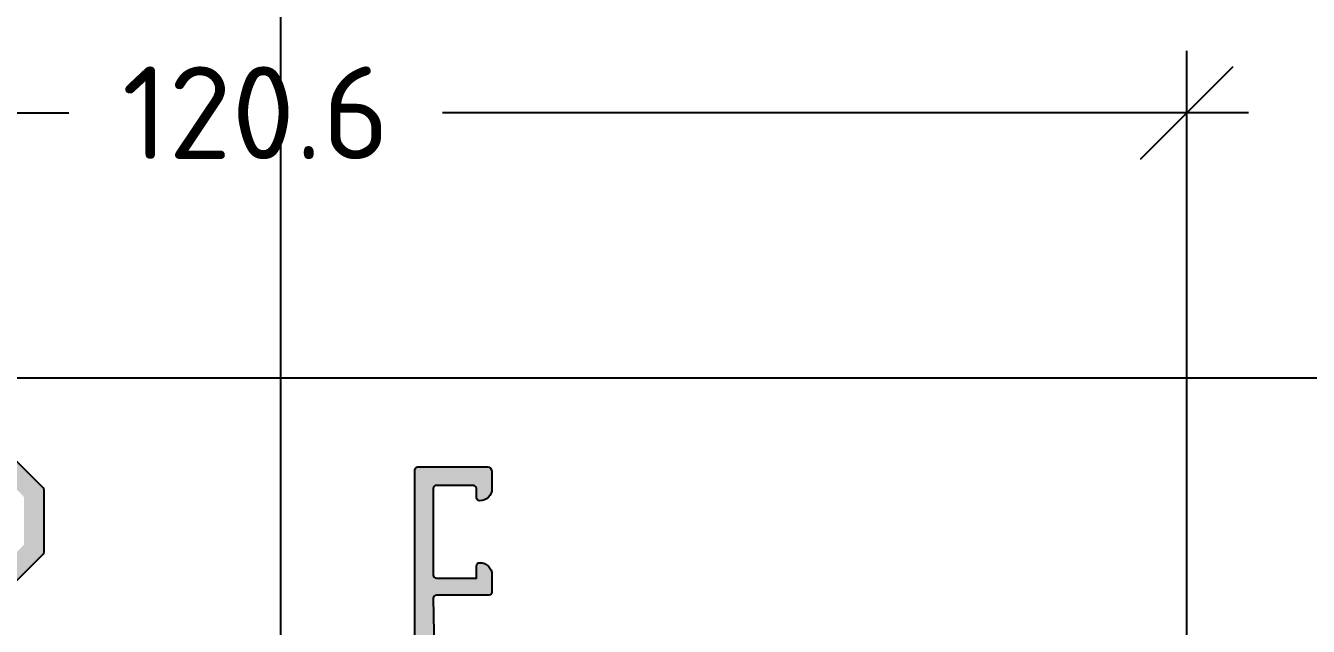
# Model space of a CAD drawing. Extents: x -4122 to 3414, y -5760 to 3840.
# Drawn here: x 724.5 to 807.6, y 2303.9 to 2342.8 of the extents above; entities that cross this region are included whole.
import ezdxf

# ---------------------------------------------------------------- set-up
doc = ezdxf.new("R2010")
doc.units = 0
doc.layers.get('0').update_dxf_attribs({"linetype": 'CONTINUOUS'})
doc.layers.get('DEFPOINTS').update_dxf_attribs({"linetype": 'CONTINUOUS'})
for name, color, linetype in [('ALUM', 7, 'CONTINUOUS'), ('DIM', 94, 'CONTINUOUS'), ('ETEM_AL-HATCH-2', 253, 'CONTINUOUS'), ('UNMOVABLE', 4, 'CONTINUOUS')]:
    doc.layers.add(name, color=color, linetype=linetype)
doc.styles.add('ETEM_NAN', font='isocpeur.ttf')
doc.dimstyles.new('ETEM_ARCHITECTURE_STYLE$0', dxfattribs={"dimtxt": 2, "dimasz": 1, "dimexe": 1, "dimexo": 1, "dimgap": 1, "dimtad": 0, "dimdec": 1, "dimtxsty": 'ETEM_NAN', "dimblk": 'OBLIQUE', "dimcen": 0, "dimdle": 1, "dimclrd": 7, "dimclre": 7, "dimclrt": 7, "dimazin": 3, "dimtfac": 1, "dimtdec": 1, "dimtmove": 0, "dimatfit": 3, "dimtolj": 1, "dimtzin": 0})

# ---------------------------------------------------------------- blocks, each defined once
blk = doc.blocks.new('E_75_TEST_PAGE')
at = {"layer": 'DEFPOINTS'}
for p, q in [((185.9338302113247, 0), (185.9338302113247, -960)), ((278.8067960027729, -559.9999999999973), (73.06086441988009, -559.9999999999973))]:
    blk.add_line(p, q, dxfattribs=at)
blk = doc.blocks.new('_OBLIQUE')
at = {"color": 0, "linetype": 'BYBLOCK'}
blk.add_line((-0.5, -0.5), (0.5, 0.5), dxfattribs=at)
blk = doc.blocks.new('*D123')
at = {"layer": 'DEFPOINTS', "color": 0}
for p in [(799.7056006191028, 2337.1768144648), (679.105600619067, 2313.955596538599), (799.7056006191028, 2298.855596538608)]:
    blk.add_point(p, dxfattribs=at)
at = {"layer": 'DIM', "color": 7}
for p, q in [((679.105600619067, 2317.955596538599), (679.105600619067, 2341.1768144648)), ((799.7056006191028, 2302.855596538608), (799.7056006191028, 2341.1768144648)), ((675.105600619067, 2337.1768144648), (727.3056006190849, 2337.1768144648)), ((803.7056006191028, 2337.1768144648), (751.5056006190849, 2337.1768144648))]:
    blk.add_line(p, q, dxfattribs=at)
at = {"layer": 'DIM', "color": 7, "xscale": 6, "yscale": 6, "zscale": 6, "rotation": 180}
blk.add_blockref('_OBLIQUE', (679.105600619067, 2337.1768144648), dxfattribs=at)
at = {"layer": 'DIM', "color": 7, "xscale": 6, "yscale": 6, "zscale": 6}
blk.add_blockref('_OBLIQUE', (799.7056006191028, 2337.1768144648), dxfattribs=at)
at = {"layer": 'DIM', "color": 7, "insert": (739.4056006190849, 2337.1768144648), "char_height": 6, "attachment_point": 5, "style": 'ETEM_NAN'}
blk.add_mtext('120.6', dxfattribs=at)

msp = doc.modelspace()

# ---------------------------------------------------------------- hatches: boundary and pattern name
at = {"layer": 'ETEM_AL-HATCH-2'}
h = msp.add_hatch(color=256, dxfattribs=at)
h.paths.add_polyline_path([(707.0056006190875, 2314.755596538602, -0.4142135623730479), (707.2056006189828, 2314.555596538707), (707.2056006189828, 2314.15559653864, -0.4142135623730951), (707.1056006189824, 2314.055596538642), (707.0056006188765, 2314.055596538642, 1), (707.0056006188065, 2313.055596538642, -0.414213562226517), (707.2056006187845, 2312.855596538717), (707.205600618981, 2312.355596538717, -0.5416605524847625), (707.0783613064318, 2312.246639288689, 0.6033199220505919), (706.7243748446122, 2311.851135713765), (707.2056006189555, 2310.555596538605), (708.005600618902, 2310.555596538605, 0.4142135623731003), (708.2056006189027, 2310.755596538602, -0.4142137598375292), (708.4056007537388, 2310.955596538599), (708.8056007535565, 2310.955596268931, -0.4142131674442778), (709.0056006187165, 2310.755596403764, 0.4142133649086522), (709.2056006187172, 2310.555596538605), (709.7056006189027, 2310.555596538605), (710.2056006190892, 2310.555596538605, 0.4142133649086523), (710.405600619089, 2310.755596403764, -0.4142131674442792), (710.6056004842499, 2310.955596268931), (711.0056004840676, 2310.955596538599, -0.4142137598375281), (711.2056006189036, 2310.755596538602, 0.4142135623730996), (711.4056006189044, 2310.555596538605), (712.2056006188509, 2310.555596538605), (712.6868263931933, 2311.851135713765, 0.5226619582590873), (712.4056006190253, 2312.255596538675), (712.3056006188212, 2312.255596538682, -0.4142135624833782), (712.2056006188245, 2312.355596538717), (712.2056006190219, 2312.855596538717, -0.4142135622191431), (712.4056006189944, 2313.055596538642, 1), (712.4056006189444, 2314.055596538642), (712.305600618824, 2314.055596538642, -0.4142135623730951), (712.2056006188236, 2314.15559653864), (712.2056006188236, 2314.555596538707, -0.4142135623730483), (712.4056006187188, 2314.755596538602), (723.7056006189428, 2314.755596538602, -0.1989123673656263), (723.847021975173, 2314.697017894851), (725.6470219753587, 2312.897017894855, -0.198912367393723), (725.7056006191292, 2312.75559653861), (725.7056006191301, 2308.75559653861, -0.1989123673796894), (725.6470219753669, 2308.614175182371), (723.8470219753767, 2306.814175182383, -0.1989123673790358), (723.705600619141, 2306.755596538624), (722.9056006191317, 2306.755596538617, -0.4142135623758304), (722.705600619131, 2306.955596538621), (722.7056006191337, 2307.42838874475, -0.1989123673776886), (722.764179262897, 2307.569810100988), (724.3470219753676, 2309.15265281346, 0.1989123673794792), (724.405600619129, 2309.294074169692), (724.405600619129, 2312.217118907527, 0.1989123673797051), (724.3470219753667, 2312.358540263766), (723.4085443442877, 2313.297017894842, 0.1989123673796623), (723.2671229880502, 2313.355596538608), (715.2056006188955, 2313.355596538608, 0.4142135623751758), (714.2056006188955, 2312.355596538601), (714.2056006190664, 2288.255596538631, 0.4142135623710608), (714.4056006190672, 2288.055596538634), (724.9056006190981, 2288.055596538634), (724.9056006190981, 2287.755596538631), (726.4056006190981, 2287.755596538631, 0.4142135623719363), (726.7056006190974, 2288.055596538634), (726.7056006190974, 2288.156100472127), (728.3029945760995, 2288.737504324865, -0.5486187866263426), (728.7044590285227, 2288.429449815809), (728.4874013700578, 2285.948469426836), (728.0531071256132, 2285.514175182394, -0.5773502691895417), (727.7185006041195, 2285.603832729609), (727.6437859814382, 2285.882671497526), (725.5056006190939, 2286.455596538636), (725.2056006190946, 2286.455596538636, 1), (725.2056006190946, 2286.055596538634), (725.2056006190946, 2281.755596538631, 0.4142135623730951), (725.4056006190935, 2281.555596538627), (725.8056006190968, 2281.555596538627), (727.4016616199228, 2282.526466911874, -0.5850073685779078), (727.7056006190946, 2282.35559653863), (727.7056006190946, 2281.166676566816, -0.261823786847177), (727.2252956149555, 2280.312324700612), (726.2382317126344, 2279.711902098494, 0.562186404854523), (726.2382317126335, 2279.199290978777), (727.2252956149555, 2278.598868376652, -0.2618237868469928), (727.7056006190937, 2277.744516510455), (727.7056006190928, 2276.555596538627, -0.5850073685774182), (727.401661619921, 2276.38472616539), (725.805600619095, 2277.35559653863), (725.4056006190935, 2277.35559653863, 0.414213562373095), (725.2056006190928, 2277.155596538633), (725.2056006190928, 2272.85559653863, 1), (725.2056006190919, 2272.455596538636), (725.5056006190939, 2272.455596538628), (727.6437859814364, 2273.028521579738), (727.7185006041168, 2273.307360347648, -0.5773502691892612), (728.0531071256123, 2273.39701789487), (728.487401370056, 2272.962723650428), (728.7044590285209, 2270.481743261455, -0.5486187866263676), (728.3029945760968, 2270.173688752392), (726.7056006190928, 2270.755092605138), (726.7056006190928, 2270.85559653863, 0.4142135623730951), (726.4056006190935, 2271.155596538633), (725.6638581885913, 2271.155596538633, -0.2982166266983687), (725.4805551607919, 2271.275596538628, 0.8128360659236186), (724.9056006190954, 2271.155596538626), (724.9056006190954, 2269.955596538636, -0.4142135623731055), (724.7056006190946, 2269.755596538631), (722.9056006190935, 2269.755596538639, -0.4142135623731573), (722.3056006190941, 2270.355596538637), (722.3056006190941, 2270.555596538642, -0.4142135623739173), (722.5056006190957, 2270.755596538639), (723.1056006190934, 2270.755596538639, 0.4142135623739015), (723.3056006190932, 2270.955596538636), (723.3056006190941, 2274.255596538639, 0.4142135623731784), (723.1056006190934, 2274.455596538636), (717.8056006190941, 2274.455596538636, 0.4142135623730981), (717.605598092337, 2274.25559401188), (717.6056006190934, 2270.955596385499, 0.4142133381093717), (717.8056006190941, 2270.755596538639), (718.4056006190954, 2270.755596538639, -0.4142135623749524), (718.6056006190943, 2270.555596538634), (718.6056006190934, 2270.355596538637, -0.4142135623712464), (718.0056006190885, 2269.755596538631), (716.7056006190937, 2269.755596538639, -0.4142135623730925), (716.505600619093, 2269.955596538636), (716.505600619093, 2274.455596538636, 0.4142135623731003), (716.3056006190923, 2274.655596538633), (687.3056006190659, 2274.655596538633, 0.4142135623731054), (687.1056006190652, 2274.455596538636), (687.1056006190652, 2269.955596538636, -0.4142135623731161), (686.9056006190644, 2269.755596538631), (685.6056006190652, 2269.755596538639, -0.4142135623702213), (685.0056006190666, 2270.35559653863), (685.0056006190648, 2270.555596538634, -0.414213562375967), (685.2056006190655, 2270.755596538639), (685.8056006190641, 2270.755596538639, 0.4142135623730951), (686.0056006190648, 2270.955596538636), (686.0056006190648, 2274.254588671688, 0.414213562373194), (685.8056006190641, 2274.454588671692), (680.5056006190657, 2274.454588671692, 0.4142135623727673), (680.3056006190668, 2274.254588671688), (680.3056006190641, 2270.955596538636, 0.4142135623733241), (680.5056006190648, 2270.755596538639), (681.1056006190634, 2270.755596538639, -0.4142135623730119), (681.3056006190641, 2270.555596538634), (681.3056006190641, 2270.355596538637, -0.4142135623722919), (680.7056006190674, 2269.755596538639), (680.1056006190661, 2269.755596538631, -0.4142135623740076), (679.1056006190634, 2270.755596538631), (679.105600619067, 2313.955596538599, -0.4142135623741365), (679.9056006190726, 2314.755596538602), (680.4056006190699, 2314.755596538602, -0.4142135623711405), (680.6056006190661, 2314.555596538605), (680.605600619067, 2314.255596538602, 0.4142135623722071), (680.8056006190659, 2314.055596538605), (681.6056006190652, 2314.055596538605, -0.4142135623731585), (682.7056006190674, 2312.955596538599), (682.7056006190674, 2311.905596538604, -1), (681.8056006190659, 2311.905596538604), (681.8056006190659, 2312.955596538599, 0.4142135623730951), (681.6056006190652, 2313.155596538604), (680.5056006190657, 2313.155596538604, 0.4142135623731315), (680.305600619065, 2312.955596538599), (680.3056006190659, 2305.655596538604, 0.4142135623730588), (680.5056006190666, 2305.455596538599), (681.6056006190661, 2305.455596538599, 0.4142135623728402), (681.805600619065, 2305.655596538596), (681.8056006190659, 2306.705596538599, -1), (682.7056006190674, 2306.705596538599), (682.7056006190664, 2303.455596538599, -0.4142135623730131), (682.305600619065, 2303.055596538598), (682.0056006190666, 2303.055596538598, -0.4142135623728532), (681.8056006190659, 2303.255596538595), (681.805600619065, 2304.355596538601, 0.4142135623728505), (681.6056006190679, 2304.555596538598), (680.5056006190648, 2304.555596538598, 0.4142135623730663), (680.3056006190677, 2304.355596538601), (680.3056006190659, 2289.755596538639, 0.4142135623731212), (680.5056006190666, 2289.555596538642), (681.6056006190661, 2289.555596538642, 0.4142135623729752), (681.805600619065, 2289.755596538639), (681.8056006190659, 2290.855596538637, -0.4142135623729807), (682.0056006190666, 2291.055596538642), (682.305600619065, 2291.055596538642, -0.414213562373371), (682.7056006190664, 2290.65559653864), (682.7056006190646, 2288.255596538639, 0.4142135623732199), (682.9056006190635, 2288.055596538642), (705.0056006190557, 2288.055596538627, 0.4142135623750608), (705.2056006190601, 2288.255596538631), (705.20560061891, 2312.355596538608, 0.4142135623713395), (704.20560061891, 2313.355596538608), (696.1440782499471, 2313.355596538601, 0.1989123673795058), (696.0026568937133, 2313.297017894842), (695.0641792626325, 2312.358540263759, 0.198912367379828), (695.0056006188702, 2312.21711890752), (695.0056006188711, 2309.294074169692, 0.1989123673794324), (695.0641792626325, 2309.15265281346), (696.6470219751031, 2307.569810100988, -0.1989123673773836), (696.7056006188664, 2307.42838874475), (696.70560061887, 2306.955596538621, -0.414213562376157), (696.5056006188702, 2306.755596538617), (695.70560061886, 2306.755596538624, -0.1989123673790657), (695.5641792626234, 2306.814175182383), (693.7641792626341, 2308.614175182371, -0.1989123673796271), (693.7056006188718, 2308.75559653861), (693.7056006188709, 2312.75559653861, -0.1989123673796828), (693.7641792626341, 2312.897017894848), (695.5641792626252, 2314.697017894844, -0.1989123673797093), (695.7056006188627, 2314.755596538602)])
h.paths.add_polyline_path([(706.405600618918, 2309.155596538516, 0.4142135623749975), (706.2056006189209, 2308.955596538512), (706.2056006190501, 2300.455596538556, 0.4142135623684904), (706.4056006190499, 2300.255596538566), (713.0056006190712, 2300.255596538559, 0.4142135623729514), (713.2056006190719, 2300.455596538556), (713.2056006190801, 2308.955596538519, 0.4142135623734007), (713.005600619083, 2309.155596538516)], flags=16)
h.paths.add_polyline_path([(706.4056006190926, 2299.055596538598, 0.4142135623733809), (706.2056006190919, 2298.855596538601), (706.2056006190919, 2288.255596538624, 0.4142135623728461), (706.4056006190926, 2288.055596538627), (713.005600619002, 2288.05559653862, 0.4142135623719327), (713.2056006190028, 2288.255596538617), (713.2056006190537, 2298.855596538601, 0.4142135623745027), (713.0056006190539, 2299.055596538598)], flags=16)
h.paths.add_polyline_path([(697.2056006190555, 2286.655596538633, 0.4142135623730951), (697.0056006190539, 2286.455596538628), (697.0056006190539, 2284.85559653863, -0.414213562373095), (696.8056006190532, 2284.655596538633), (695.8056006190341, 2284.655596538633, -0.4142135623730951), (695.6056006190333, 2284.85559653863), (695.6056006190333, 2286.455596538628, 0.4142135623730951), (695.4056006190317, 2286.655596538633), (680.5056006190675, 2286.655596538633, 0.414213562373043), (680.3056006190668, 2286.455596538628), (680.305600619065, 2275.855596538637, 0.4142135623731614), (680.5056006190657, 2275.655596538633), (723.6056006190952, 2275.655596538633, 0.4142135623731396), (723.805600619095, 2275.855596538637), (723.8056006190941, 2284.455596538621, 0.414213562373048), (723.6056006190843, 2284.655596538633), (722.6056006190543, 2284.655596538633, -0.4142135623731783), (722.4056006190535, 2284.85559653863), (722.4056006190544, 2286.455596538628, 0.4142135623731784), (722.2056006190537, 2286.655596538633)], flags=16)
h = msp.add_hatch(color=256, dxfattribs=at)
edge = h.paths.add_edge_path(flags=16)
edge.add_line((743.005600619093, 2279.655596538633), (756.3056006190941, 2279.655596538633))
edge.add_arc((756.3056006190959, 2279.85559653863), 0.1999999999970896, 269.9999999994789, 360)
edge.add_line((756.5056006190948, 2279.85559653863), (756.5056006191021, 2293.055596538634))
edge.add_arc((756.3056006190996, 2293.055596538634), 0.2000000000025466, 0, 89.9999999994789)
edge.add_line((756.3056006191014, 2293.255596538639), (751.0056006191021, 2293.255596538639))
edge.add_arc((751.0056006191057, 2293.055596538634), 0.2000000000043656, 90.00000000104221, 180)
edge.add_line((750.805600619105, 2293.055596538634), (750.8056006190996, 2286.855596538623))
edge.add_arc((750.6056006190988, 2286.855596538623), 0.2000000000007276, 270.00000000026057, 360, ccw=False)
edge.add_line((750.6056006190997, 2286.655596538626), (743.0056006191021, 2286.655596538626))
edge.add_arc((743.0056006191057, 2286.455596538628), 0.1999999999970896, 90.00000000104221, 180.0000000020844)
edge.add_line((742.805600619105, 2286.455596538621), (742.8056006190941, 2279.85559653863))
edge.add_arc((743.005600619093, 2279.85559653863), 0.1999999999989086, 180, 270.0000000005211)
edge = h.paths.add_edge_path()
edge.add_line((757.9056006191017, 2274.85559653863), (757.5056006191003, 2274.855596538637))
edge.add_arc((757.5056006191003, 2275.855596538637), 0.9999999999999999, 180, 270, ccw=False)
edge.add_line((756.5056006191003, 2275.855596538637), (756.5056006190839, 2278.455596538636))
edge.add_line((756.5056006190839, 2278.455596538636), (749.8056006191014, 2278.45559653865))
edge.add_arc((749.8056006191005, 2278.255596538653), 0.1999999999984539, 89.99999999973944, 180)
edge.add_line((749.6056006191016, 2278.255596538653), (749.6056006191006, 2269.955596538636))
edge.add_arc((749.4056006191017, 2269.955596538628), 0.1999999999989086, -89.99999999947892, 2.084391326206969e-09, ccw=False)
edge.add_line((749.4056006191036, 2269.755596538631), (748.1056006191225, 2269.755596538631))
edge.add_arc((748.1056006191234, 2270.355596538637), 0.6000000000067303, 180, 269.99999999991314, ccw=False)
edge.add_line((747.5056006191166, 2270.355596538637), (747.5056006191166, 2270.555596538634))
edge.add_arc((747.7056006191146, 2270.555596538634), 0.1999999999979991, 89.99999999921829, 180, ccw=False)
edge.add_line((747.7056006191174, 2270.755596538631), (748.3056006191159, 2270.755596538631))
edge.add_arc((748.3056006191168, 2270.955596538628), 0.1999999999998181, 269.9999999997394, 360.0000000020844)
edge.add_line((748.5056006191166, 2270.955596538636), (748.5056006191166, 2278.254588671688))
edge.add_arc((748.3056006191168, 2278.25559401188), 0.2000025267561477, 359.7119936755885, 450.0000000002605)
edge.add_line((748.3056006191159, 2278.455596538636), (743.0056006191166, 2278.455596538636))
edge.add_arc((743.0056006191166, 2278.25559401188), 0.2000025267570389, 90, 179.7119936776742)
edge.add_line((742.8056006191159, 2278.256599352066), (742.8056006191159, 2270.955596538636))
edge.add_arc((743.0056006191157, 2270.955596538628), 0.1999999999998181, 179.9999999979156, 270.0000000002606)
edge.add_line((743.0056006191166, 2270.755596538631), (743.6056006191188, 2270.755596538631))
edge.add_arc((743.6056006191216, 2270.555596538634), 0.1999999999975444, 0, 90.00000000078171, ccw=False)
edge.add_line((743.8056006191196, 2270.555596538634), (743.8056006191159, 2270.35559653863))
edge.add_arc((743.2056006191146, 2270.35559653863), 0.6000000000008187, 269.9999999999132, 360, ccw=False)
edge.add_line((743.2056006191137, 2269.755596538631), (741.7056006190992, 2269.755596538631))
edge.add_arc((741.7056006190983, 2269.955596538628), 0.1999999999998181, 179.9999999979156, 270.00000000026057, ccw=False)
edge.add_line((741.5056006190985, 2269.955596538636), (741.5056006190985, 2271.155596538626))
edge.add_arc((741.2056006190992, 2271.155596538633), 0.2999999999995903, 359.9999999986104, 516.4218215227482)
edge.add_arc((740.7473430495979, 2271.35559653863), 0.2000000000039052, 270.00000000078165, 336.4218215217873, ccw=False)
edge.add_line((740.7473430496007, 2271.155596538626), (740.0056006190985, 2271.155596538626))
edge.add_arc((740.0056006190994, 2270.855596538623), 0.3000000000001818, 90.00000000017374, 179.9999999986104)
edge.add_line((739.7056006190992, 2270.85559653863), (739.7056006190992, 2270.755092605138))
edge.add_line((739.7056006190992, 2270.755092605138), (738.1082066620961, 2270.173688752392))
edge.add_arc((738.0056006190994, 2270.455596538628), 0.3000000000007969, 174.9999999995883, 289.9999999997577, ccw=False)
edge.add_line((737.7067422096711, 2270.481743261455), (737.923799868136, 2272.962723650421))
edge.add_line((737.923799868136, 2272.962723650421), (738.3580941125815, 2273.397017894863))
edge.add_arc((738.4995154688181, 2273.255596538624), 0.2000000000001473, 15.000000001055128, 134.9999999996315, ccw=False)
edge.add_line((738.6927006340752, 2273.307360347648), (738.7674152567574, 2273.028521579738))
edge.add_line((738.7674152567574, 2273.028521579738), (740.9056006190999, 2272.455596538628))
edge.add_line((740.9056006190999, 2272.455596538628), (741.2056006190992, 2272.455596538628))
edge.add_arc((741.2056006190992, 2272.655596538633), 0.2000000000007276, 270, 450)
edge.add_line((741.2056006190992, 2272.85559653863), (741.2056006190992, 2277.155596538626))
edge.add_arc((741.0056006190957, 2277.155596538626), 0.2000000000034561, 0, 89.99999999921835)
edge.add_line((741.0056006190985, 2277.35559653863), (740.605600619097, 2277.35559653863))
edge.add_line((740.605600619097, 2277.35559653863), (739.009539618271, 2276.38472616539))
edge.add_arc((738.9056006191008, 2276.555596538634), 0.2000000000013845, 180.0000000020844, 301.3117946462574, ccw=False)
edge.add_line((738.7056006190992, 2276.555596538627), (738.7056006190955, 2277.744516510448))
edge.add_arc((739.705600619101, 2277.744516510448), 1.000000000005472, 121.31179464735851, 180, ccw=False)
edge.add_line((739.1859056232365, 2278.598868376652), (740.1729695255576, 2279.199290978777))
edge.add_arc((740.0170610268001, 2279.455596538636), 0.2999999999986291, 301.3117946473506, 418.6882053526494)
edge.add_line((740.1729695255576, 2279.711902098494), (739.1859056232365, 2280.312324700612))
edge.add_arc((739.7056006190974, 2281.166676566809), 0.9999999999977809, 180, 238.6882053526029, ccw=False)
edge.add_line((738.7056006190992, 2281.166676566809), (738.7056006190992, 2282.35559653863))
edge.add_arc((738.9056006191008, 2282.35559653863), 0.2000000000018214, 58.6882053537426, 180, ccw=False)
edge.add_line((739.009539618271, 2282.526466911874), (740.605600619097, 2281.555596538627))
edge.add_line((740.605600619097, 2281.555596538627), (741.0056006190985, 2281.555596538627))
edge.add_arc((741.0056006191003, 2281.755596538624), 0.1999999999984539, 269.9999999994789, 360)
edge.add_line((741.2056006190992, 2281.755596538624), (741.2056006190992, 2286.055596538634))
edge.add_arc((741.2056006190992, 2286.255596538631), 0.1999999999970896, 270, 450)
edge.add_line((741.2056006190992, 2286.455596538628), (740.9056006190999, 2286.455596538628))
edge.add_line((740.9056006190999, 2286.455596538628), (738.7674152567538, 2285.882671497526))
edge.add_line((738.7674152567538, 2285.882671497526), (738.6927006340752, 2285.603832729609))
edge.add_arc((738.4995154688163, 2285.655596538633), 0.2000000000017866, 224.9999999999999, 344.99999999907976, ccw=False)
edge.add_line((738.3580941125779, 2285.514175182394), (737.923799868136, 2285.948469426836))
edge.add_line((737.923799868136, 2285.948469426836), (737.7067422096711, 2288.429449815809))
edge.add_arc((738.0056006190975, 2288.455596538628), 0.2999999999986677, 70.00000000056878, 184.9999999990576, ccw=False)
edge.add_line((738.1082066620925, 2288.737504324865), (739.7056006190955, 2288.156100472119))
edge.add_line((739.7056006190955, 2288.156100472119), (739.7056006190955, 2288.055596538627))
edge.add_arc((740.0056006190912, 2288.055596538634), 0.2999999999956345, 180.0000000013896, 270.0000000006948)
edge.add_line((740.0056006190948, 2287.755596538639), (740.7473430496007, 2287.755596538639))
edge.add_arc((740.7473430496016, 2287.555596538642), 0.199999999998812, 23.578178476719188, 90.00000000026063, ccw=False)
edge.add_arc((741.2056006190974, 2287.755596538646), 0.3000000000010455, 203.5781784799379, 359.9999999986104)
edge.add_line((741.5056006190985, 2287.755596538639), (741.5056006190948, 2287.955596538628))
edge.add_arc((741.6056006191006, 2287.955596538628), 0.1000000000062755, 90.00000000052108, 180, ccw=False)
edge.add_line((741.6056006190997, 2288.055596538634), (749.5056006190957, 2288.055596538634))
edge.add_arc((749.5056006190975, 2288.255596538631), 0.1999999999989086, 269.9999999994789, 360)
edge.add_line((749.7056006190955, 2288.255596538631), (749.7056006190955, 2314.055596538598))
edge.add_arc((749.9056006190954, 2314.055596538605), 0.1999999999998181, 89.99999999973949, 180.0000000020844, ccw=False)
edge.add_line((749.9056006190963, 2314.255596538602), (754.4056006190963, 2314.255596538602))
edge.add_arc((754.405600619089, 2313.955596538592), 0.3000000000065484, 2.7791884349426255e-09, 89.9999999986104, ccw=False)
edge.add_line((754.7056006190955, 2313.955596538607), (754.7056006190955, 2312.855596538601))
edge.add_arc((753.9056006190954, 2312.855596538608), 0.8000000000001819, 270.00000000006514, 359.9999999994789, ccw=False)
edge.add_arc((753.9056006190935, 2312.255596538602), 0.1999999999979991, 180, 270.00000000078165, ccw=False)
edge.add_line((753.7056006190955, 2312.255596538602), (753.7056006190955, 2312.855596538601))
edge.add_arc((753.5056006190957, 2312.855596538608), 0.1999999999998181, 359.9999999979156, 450.0000000002605)
edge.add_line((753.5056006190948, 2313.055596538605), (751.105600619097, 2313.055596538605))
edge.add_arc((751.1056006190961, 2312.855596538608), 0.1999999999998181, 89.9999999997395, 180.0000000020844)
edge.add_line((750.9056006190963, 2312.855596538601), (750.9056006190963, 2307.255596538602))
edge.add_arc((751.1056006190943, 2307.255596538602), 0.1999999999979991, 180, 270.0000000007817)
edge.add_line((751.105600619097, 2307.055596538605), (753.7056006190955, 2307.055596538605))
edge.add_line((753.7056006190955, 2307.055596538605), (753.7056006190955, 2307.855596538601))
edge.add_arc((753.9056006190954, 2307.855596538608), 0.1999999999998181, 89.99999999973949, 180.0000000020844, ccw=False)
edge.add_arc((753.9056006190935, 2307.255596538602), 0.800000000002001, 0, 89.99999999980457, ccw=False)
edge.add_line((754.7056006190955, 2307.255596538602), (754.7056006190955, 2306.155596538604))
edge.add_arc((754.5056006190975, 2306.155596538604), 0.1999999999979991, 269.99999999921835, 360, ccw=False)
edge.add_line((754.5056006190948, 2305.955596538607), (751.1056006190934, 2305.955596538607))
edge.add_arc((751.1056006190961, 2305.75559653861), 0.1999999999990968, 90.0000000007816, 180.9747850426321)
edge.add_line((750.905629563325, 2305.752194061057), (751.1038438490482, 2294.652194061066))
edge.add_arc((751.3038149048166, 2294.655596538611), 0.1999999999963069, 180.9747850405613, 270)
edge.add_line((751.3038149048166, 2294.455596538614), (757.4056006190999, 2294.455596538621))
edge.add_arc((757.4056006190972, 2294.255596538617), 0.2000000000034561, 0, 89.99999999921829, ccw=False)
edge.add_line((757.6056006191006, 2294.255596538617), (757.6056006191006, 2294.055596538583))
edge.add_arc((757.9056006191017, 2294.055596538591), 0.3000000000010076, 180.0000000013896, 336.4218215213356)
edge.add_arc((758.3638581885939, 2293.855596538586), 0.1999999999973498, 89.99999999869732, 156.4218215209535, ccw=False)
edge.add_line((758.3638581885984, 2294.055596538583), (759.1056006191006, 2294.055596538583))
edge.add_arc((759.1056006191016, 2294.355596538579), 0.2999999999983629, 269.9999999998263, 359.9999999999999)
edge.add_line((759.4056006190999, 2294.355596538579), (759.4056006191036, 2294.456100472071))
edge.add_line((759.4056006191036, 2294.456100472071), (761.002994576103, 2295.037504324817))
edge.add_arc((761.1056006191061, 2294.755596538588), 0.2999999999980005, -5.000000000457078, 110.00000000137561, ccw=False)
edge.add_line((761.4044590285316, 2294.729449815761), (761.1874013700631, 2292.248469426788))
edge.add_line((761.1874013700631, 2292.248469426788), (760.7531071256176, 2291.814175182346))
edge.add_arc((760.6116857693819, 2291.955596538585), 0.1999999999994411, 194.9999999989743, 314.99999999944725, ccw=False)
edge.add_line((760.4185006041239, 2291.903832729568), (760.3437859814453, 2292.182671497478))
edge.add_line((760.3437859814453, 2292.182671497478), (758.2056006190992, 2292.75559653858))
edge.add_line((758.2056006190992, 2292.75559653858), (757.9056006190999, 2292.75559653858))
edge.add_arc((757.9056006190981, 2292.555596538583), 0.1999999999970896, 90, 270)
edge.add_line((757.9056006190963, 2292.355596538586), (757.9056006190999, 2288.055596538591))
edge.add_arc((758.1056006190979, 2288.055596538591), 0.1999999999979991, 180, 270.0000000007817)
edge.add_line((758.1056006191006, 2287.855596538594), (758.5056006191021, 2287.855596538594))
edge.add_line((758.5056006191021, 2287.855596538594), (760.1016616199245, 2288.826466911833))
edge.add_arc((760.2056006190965, 2288.655596538589), 0.2000000000032035, 0, 121.3117946467026, ccw=False)
edge.add_line((760.4056006190999, 2288.655596538589), (760.4056006190999, 2287.466676566768))
edge.add_arc((759.405600619099, 2287.466676566776), 1.000000000001326, 301.3117946471359, 359.99999999958317, ccw=False)
edge.add_line((759.9252956149589, 2286.612324700571), (757.9056006190999, 2285.383761360292))
edge.add_line((757.9056006190999, 2285.383761360292), (757.9056006190999, 2283.227431716918))
edge.add_line((757.9056006190999, 2283.227431716918), (759.9252956149589, 2281.998868376639))
edge.add_arc((759.405600619099, 2281.144516510435), 1.000000000001326, 4.16889633925166e-10, 58.68820535286409, ccw=False)
edge.add_line((760.4056006190999, 2281.144516510442), (760.4056006190999, 2279.955596538621))
edge.add_arc((760.2056006190965, 2279.955596538621), 0.2000000000032035, 238.6882053532974, 360, ccw=False)
edge.add_line((760.1016616199245, 2279.784726165377), (758.5056006191021, 2280.755596538624))
edge.add_line((758.5056006191021, 2280.755596538624), (758.1056006191006, 2280.755596538624))
edge.add_arc((758.1056006191034, 2280.55559653862), 0.2000000000034561, 90.00000000078165, 180)
edge.add_line((757.9056006190999, 2280.55559653862), (757.9056006190999, 2276.255596538624))
edge.add_arc((757.9056006190999, 2276.055596538627), 0.1999999999970896, 90, 270)
edge.add_line((757.9056006190999, 2275.85559653863), (758.2056006190992, 2275.85559653863))
edge.add_line((758.2056006190992, 2275.85559653863), (760.3437859814453, 2276.428521579732))
edge.add_line((760.3437859814453, 2276.428521579732), (760.4185006041239, 2276.70736034765))
edge.add_arc((760.6116857693792, 2276.655596538633), 0.1999999999966333, 44.99999999852611, 165.0000000008234, ccw=False)
edge.add_line((760.7531071256176, 2276.797017894864), (761.1874013700631, 2276.362723650422))
edge.add_line((761.1874013700631, 2276.362723650422), (761.4044590285316, 2273.881743261456))
edge.add_arc((761.1056006191025, 2273.85559653863), 0.300000000002014, -110.00000000024738, 5.000000000396483, ccw=False)
edge.add_line((761.002994576103, 2273.573688752393), (759.4056006190999, 2274.155092605139))
edge.add_line((759.4056006190999, 2274.155092605139), (759.4056006190999, 2274.255596538624))
edge.add_arc((759.1056006191034, 2274.255596538631), 0.299999999996544, 359.9999999986104, 450.0000000005211)
edge.add_line((759.1056006191006, 2274.555596538627), (758.3638581885984, 2274.555596538627))
edge.add_arc((758.3638581885975, 2274.755596538624), 0.1999999999988121, 203.5781784767192, 270.00000000026057, ccw=False)
edge.add_arc((757.9056006191017, 2274.555596538627), 0.3000000000010076, 23.57817847866435, 90)

# ---------------------------------------------------------------- linework, layer by layer
at = {"layer": 'ALUM'}
for points in [[(723.8470219753767, 2306.814175182383), (725.6470219753678, 2308.614175182371, 0.1989123673810326), (725.7056006191301, 2308.75559653861), (725.7056006191292, 2312.75559653861, 0.1989123673790979), (725.6470219753669, 2312.897017894848), (723.8470219751794, 2314.697017894844, 0.1989123673795188)], [(749.7056006190955, 2288.255596538631), (749.7056006190955, 2314.055596538598, -0.414213562373095), (749.9056006190963, 2314.255596538602), (754.4056006190963, 2314.255596538602, -0.4142135623624397), (754.7056006190955, 2313.955596538607), (754.7056006190955, 2312.855596538601, -0.4142135623729155), (753.9056006190963, 2312.055596538605, -0.4142135623732407), (753.7056006190955, 2312.255596538602), (753.7056006190955, 2312.855596538601, 0.4142135623731887), (753.5056006190948, 2313.055596538605), (751.105600619097, 2313.055596538605, 0.4142135623730118), (750.9056006190963, 2312.855596538601), (750.9056006190963, 2307.255596538602, 0.4142135623731054), (751.105600619097, 2307.055596538605), (753.7056006190955, 2307.055596538605), (753.7056006190955, 2307.855596538601, -0.4142135623730222), (753.9056006190963, 2308.055596538605, -0.4142135623732069), (754.7056006190955, 2307.255596538602), (754.7056006190955, 2306.155596538604, -0.414213562373147), (754.5056006190948, 2305.955596538607), (751.1056006190934, 2305.955596538607, 0.4192054404298701), (750.905629563325, 2305.752194061057), (751.1038438490482, 2294.652194061066, 0.4092392426274805)]]:
    msp.add_lwpolyline(points, format="xyb", dxfattribs=at)

# ---------------------------------------------------------------- block references
at = {"layer": 'UNMOVABLE'}
msp.add_blockref('E_75_TEST_PAGE', (555.080551867949, 2879.999999292182), dxfattribs=at)

# ---------------------------------------------------------------- dimensions: what is measured, and where the dimension line sits
at = {"layer": 'DIM'}
dim = msp.add_linear_dim(base=(799.7056006191028, 2337.1768144648), p1=(679.105600619067, 2313.955596538599), p2=(799.7056006191028, 2298.855596538608), angle=180, dimstyle='ETEM_ARCHITECTURE_STYLE$0', override={"dimscale": 4, "dimtxt": 1.5, "dimasz": 1.5, "dimtp": 0.1, "dimtm": 0.1, "dimtfac": 0.71, "dimtolj": 0}, dxfattribs=at)
dim.commit()
dim.dimension.update_dxf_attribs({"geometry": '*D123', "text_midpoint": (739.4056006190849, 2337.1768144648)})

doc.saveas('drawing.dxf')
